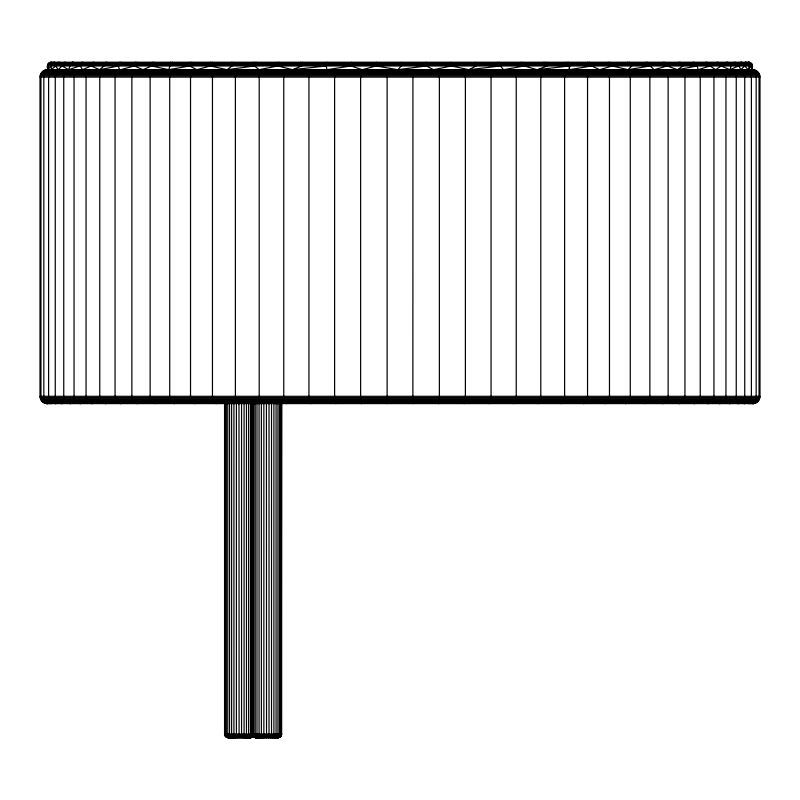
<?xml version="1.0" encoding="UTF-8"?>
<svg xmlns="http://www.w3.org/2000/svg" width="800" height="800" viewBox="0 0 800 800"><rect width="100%" height="100%" fill="white"/><g stroke="black" fill="none" stroke-linecap="round" stroke-linejoin="round"><path stroke-width="1.2" d="M326.98 62.27L326.2 65.98L326.99 69.69L350.98 65.98L362.26 69.69L376.02 65.98L376.27 62.27M350.98 65.98L351.5 62.27M120.94 403.71C117.23 403.62 114.99 399.67 115.06 396.29L115.06 77.11L115.85 73.4L118.93 70.14L134.31 65.98L143.03 69.69L151.52 65.98L168.77 69.69L189.65 65.98L196.88 69.69L210.37 65.98L227.08 69.69L254.6 65.98L259.05 69.69L277.88 65.98L279.17 62.27M254.6 65.98L255.15 63.14L256.13 62.27M210.37 65.98L210.84 63.59L212.36 62.27M189.65 65.98L190.44 63.14L191.86 62.27M151.52 65.98L152.45 63.14L154.14 62.27M134.31 65.98L134.96 63.59L137.1 62.27M48.16 67.22L47.99 69.69C46.2 66.53 47.97 61.49 52.11 62.27M120.94 69.69L119.92 69.8C117.93 67.67 117.78 62.62 121.41 62.27M252.01 403.71L252.04 734.02L251.3 736.41L248.88 737.73M83.14 62.27L80.98 63.14L79.82 65.33L82.55 69.69L91.11 65.98L91.87 63.59L94.36 62.27M58.73 62.32L56.58 63.59L55.73 65.98L58.16 69.69L62.04 65.98L62.87 63.59L64.98 62.32M51.18 403.71C47.22 403.78 43.76 400.23 43.84 396.29L43.84 77.11C43.76 73.17 47.22 69.63 51.18 69.69L51.4 64.71L53.02 62.77M47.42 403.71C43.45 403.78 39.93 400.26 40 396.29L40 77.11C39.95 73.31 43.2 69.75 47.08 69.8M252.01 734.02L252.88 736.41L255.72 737.73L278.63 737.68L280.37 736.86L281.64 734.67L281.69 403.71M751.64 403.71C755.92 404.23 760.09 400.64 760 396.29L760 77.11C760.07 73.14 756.55 69.62 752.58 69.69L47.42 69.69M387.12 69.69L387.12 403.71M51.18 65.98L47.78 69.69L48.63 64.71L49.73 63.14M694.11 62.27L696.51 63.59L697.24 65.98L677.53 69.69L667.23 65.98L654.11 69.69L650.14 65.98L628.08 69.69L612.23 65.98L599.71 69.69L591.6 65.98L569.29 69.69L569.89 64.71L568.21 62.27M697.24 65.98L698.11 69.69L710.01 65.98L715.63 69.69L721.2 65.98L729.9 69.69C731.54 67.14 730.95 62.34 727.27 62.27M741.27 62.32L743.92 63.59L744.77 65.98L748.19 69.69C749.55 67.4 749.72 63.1 746.4 62.49M281.32 735.29L281.54 403.71M48.3 65.33L48.46 64.71M168.77 69.69L170.56 63.59L172.42 62.27M62.04 65.98L68.65 69.69L70.53 64.12L72.35 62.49M412.88 403.71L412.92 69.8M300.07 62.77L300.6 62.27M281.05 735.88L277.87 737.73M276.34 62.77L277 62.27M244.19 737.23L243.51 737.73M271.64 737.23L270.96 737.73M376.02 65.98L397.92 69.69L401.17 65.98L401.16 62.27M253.25 62.77L254.02 62.27M748.19 69.69L751.76 65.98L750.89 63.59L749.16 62.49M249.75 737.73L252.74 735.88L253.16 736.41L250.42 737.73M253.23 736.41L250.31 737.73M628.08 69.69L631.77 65.98L631.2 63.59L629.33 62.27M49.11 63.59L50.26 62.77M224.56 403.71L224.56 734.02L225.43 736.41L228.27 737.73L250.53 737.73L253.37 736.41M230.9 62.77L231.79 62.27M744.77 65.98L740.8 69.69L737.79 63.59L734.41 62.27M246.21 737.23L245.24 737.73M273.67 737.23L272.69 737.73M91.11 65.98L99.69 69.69L104.03 65.98L105.14 63.14L107.14 62.27M209.41 62.77L210.42 62.27M51.18 69.69L55.73 65.98M361.44 69.69L360.63 77.11L360.63 396.29L361.44 403.71M438.56 403.71L439.37 396.29L439.37 77.11L438.56 69.69M188.89 62.77L190.01 62.27M227.08 69.69L232.06 65.98L232.47 63.59L233.82 62.27M169.45 62.77L170.67 62.27M248.03 737.23L246.8 737.73M275.48 737.23L274.25 737.73M677.53 69.69L682.95 65.98L681.89 63.14L679.97 62.27M151.18 62.77L152.5 62.27M134.18 62.77L135.59 62.27M241.02 737.73L241.56 734.02L241.56 403.71M268.48 737.73L269.02 734.02L269.02 403.71M249.59 737.23L248.13 737.73M277.04 737.23L275.58 737.73M118.54 62.77L120.03 62.27M104.33 62.77L105.89 62.27M91.62 62.77L93.25 62.27M250.83 737.23L249.2 737.73M278.28 737.23L276.65 737.73M397.92 69.69L426.32 65.98L433.6 69.69L451.34 65.98L468.94 69.69L476.09 65.98L475.29 62.27M80.49 62.77L82.18 62.27M70.99 62.77L73.54 62.27M251.73 737.23L249.97 737.73M279.18 737.23L277.42 737.73M63.16 62.77L65.59 62.27M335.96 69.69L334.93 72.34L334.61 77.11L334.61 396.29L334.93 401.06L335.96 403.71M464.04 403.71L465.07 401.06L465.39 396.29L465.39 77.11L464.91 71.43L464.04 69.69M57.05 62.77L59.35 62.27M52.68 62.77L54.21 62.32M50.09 62.77L50.84 62.49M45.83 70.14L42.69 72.34L40.96 77.11L40.96 396.29C40.89 400.25 44.4 403.78 48.36 403.71M729.9 69.69L738.62 65.98M277.88 65.98L292.47 69.69L301.79 65.98L302.83 62.27M499.4 62.27L500.46 65.98L503.56 69.69L524.31 65.98L537.13 69.69L547.53 65.98L547.17 63.59L545.98 62.27M310.82 69.69L309.38 72.34L308.94 77.11L308.94 396.29L309.61 401.97L310.82 403.71M489.18 403.71L490.39 401.97L491.06 396.29L491.06 77.11L490.39 71.43L489.18 69.69M68.65 69.69L79.77 65.98M242.91 737.73L244.08 734.02L244.08 403.71M270.36 737.73L271.53 734.02L271.53 403.71M286.16 69.69L284.32 72.34L283.76 77.11L283.76 396.29L284.62 401.97L286.16 403.71M513.84 403.71L515.68 401.06L516.24 396.29L516.24 77.11L515.68 72.34L513.84 69.69M53.26 62.49L54.85 62.27M50.68 62.49L51.46 62.32M752.92 403.6L757.31 401.06L759.04 396.29L759.04 77.11C759.11 73.15 755.6 69.62 751.64 69.69M262.11 69.69L259.88 72.34L259.2 77.11L259.2 396.29L259.88 401.06L262.11 403.71M537.89 403.71L540.12 401.06L540.8 396.29L540.8 77.11L540.12 72.34L537.89 69.69M99.69 69.69L118.45 65.98M238.79 69.69L236.61 71.43L235.39 77.11L235.39 396.29L236.61 401.97L238.79 403.71M561.21 403.71C564.23 402.9 564.45 398.88 564.61 396.29L564.61 77.11C564.45 74.52 564.23 70.5 561.21 69.69M244.69 737.73L246.04 736.41L246.46 734.02L246.46 403.71M272.14 737.73L273.5 736.41L273.91 734.02L273.91 403.71M216.33 69.69C213.13 70.31 212.56 74.4 212.46 77.11L212.46 396.29C212.56 399 213.13 403.1 216.33 403.71M583.67 403.71C586.87 403.1 587.44 399 587.54 396.29L587.54 77.11C587.44 74.4 586.87 70.31 583.67 69.69M194.85 69.69C191.5 70.15 190.58 74.27 190.53 77.11L190.53 396.29C190.58 399.13 191.5 403.25 194.85 403.71M605.15 403.71C608.5 403.25 609.42 399.13 609.47 396.29L609.47 77.11L607.93 71.43L605.15 69.69M246.31 737.73L248.08 736.41L248.62 734.02L248.62 403.71M273.77 737.73L275.53 736.41L276.07 734.02L276.07 403.71M174.47 69.69C171 70.02 169.72 74.13 169.72 77.11L169.72 396.29C169.72 399.27 171 403.38 174.47 403.71M625.53 403.71C629 403.38 630.28 399.27 630.28 396.29L630.28 77.11C630.28 74.13 629 70.02 625.53 69.69M155.29 69.69L151.97 71.43L150.13 77.11L150.13 396.29L151.97 401.97L155.29 403.71M644.71 403.71L648.03 401.97L649.87 396.29L649.87 77.11L648.03 71.43L644.71 69.69M137.41 69.69C133.77 69.84 131.83 73.86 131.88 77.11L131.88 396.29C131.83 399.54 133.77 403.56 137.41 403.71M468.94 69.69L500.46 65.98M662.59 403.71C666.23 403.56 668.17 399.54 668.12 396.29L668.12 77.11C668.17 73.86 666.23 69.84 662.59 69.69M247.73 737.73L249.51 736.86L250.5 734.02L250.5 403.71M275.18 737.73L276.96 736.86L277.95 734.02L277.95 403.71M537.13 69.69L569.27 65.98L569.29 69.69M292.47 69.69L326.2 65.98M679.06 403.71C682.77 403.62 685.01 399.67 684.94 396.29L684.94 77.11C685.01 73.73 682.77 69.78 679.06 69.69M105.95 69.69C102.18 69.74 99.68 73.61 99.76 77.11L99.76 396.29C99.68 399.79 102.18 403.67 105.95 403.71M694.05 403.71C697.82 403.67 700.32 399.79 700.24 396.29L700.24 77.11C700.32 73.61 697.82 69.74 694.05 69.69M276.33 737.73L278.76 736.41L279.49 734.02L279.49 403.71M92.54 69.69C88.72 69.7 85.97 73.51 86.06 77.11L86.06 396.29C85.97 399.89 88.72 403.7 92.54 403.71M707.46 403.71C711.28 403.7 714.02 399.89 713.94 396.29L713.94 77.11C714.02 73.51 711.28 69.7 707.46 69.69M80.76 69.69C76.9 69.67 73.95 73.41 74.04 77.11L74.04 396.29C73.95 399.99 76.9 403.73 80.76 403.71M719.24 403.71C723.1 403.73 726.05 399.99 725.96 396.29L725.96 77.11C726.05 73.41 723.1 69.67 719.24 69.69M72.12 62.32L72.73 62.27M70.69 69.69C66.8 69.66 63.67 73.33 63.75 77.11L63.75 396.29C63.67 400.07 66.8 403.75 70.69 403.71M729.31 403.71C733.2 403.75 736.33 400.07 736.25 396.29L736.25 77.11C736.33 73.33 733.2 69.66 729.31 69.69M277.2 737.73L279.42 736.86L280.65 734.02L280.65 403.71M62.37 69.69C58.45 69.64 55.18 73.26 55.26 77.11L55.26 396.29C55.18 400.14 58.45 403.76 62.37 403.71M737.63 403.71C741.55 403.76 744.82 400.14 744.74 396.29L744.74 77.11C744.82 73.26 741.55 69.64 737.63 69.69M55.86 69.69C51.92 69.63 48.54 73.21 48.61 77.11L48.61 396.29C48.54 400.19 51.92 403.77 55.86 403.71M744.14 403.71C748.08 403.77 751.46 400.19 751.39 396.29L751.39 77.11C751.46 73.21 748.08 69.63 744.14 69.69M748.82 403.71C752.78 403.78 756.24 400.23 756.16 396.29L756.16 77.11C756.24 73.17 752.78 69.63 748.82 69.69M277.76 737.73L280.54 736.41L281.39 734.02L281.39 403.71M48.36 69.69L46.13 69.8L753.87 69.8M50.49 62.32L749.51 62.32L752.35 64.71L752.22 69.69L751.91 67.84M49.87 62.49L750.13 62.49M49.28 62.77L750.72 62.77M48.75 63.14L751.25 63.14M48.29 63.59L751.71 63.59M47.92 64.12L752.08 64.12M47.65 64.71L752.35 64.71M47.48 65.33L752.52 65.33M44.88 70.14L755.12 70.14M43.71 70.69L756.29 70.69M42.65 71.43L757.35 71.43M41.74 72.34L758.26 72.34M40.99 73.4L759.01 73.4M40.45 74.57L759.55 74.57M40.11 75.82L759.89 75.82M40 77.11L760 77.11M40 396.29L760 396.29M40.11 397.58L759.89 397.58M40.45 398.83L759.55 398.83M40.99 400L759.01 400M41.74 401.06L758.26 401.06M42.65 401.97L757.35 401.97M43.71 402.72L756.29 402.72M44.88 403.26L755.12 403.26M46.13 403.6L753.87 403.6M224.56 734.02L281.69 734.02M224.62 734.67L281.64 734.67M224.79 735.29L251.85 735.29M252.24 735.29L281.47 735.29M225.06 735.88L281.2 735.88M225.43 736.41L280.83 736.41M225.89 736.86L252.92 736.86M253.34 736.86L280.37 736.86M226.42 737.23L252.39 737.23M253.87 737.23L279.84 737.23M227 737.51L251.8 737.51M254.46 737.51L279.25 737.51M227.63 737.68L251.18 737.68M255.08 737.68L278.63 737.68M748.86 62.27L749.51 62.32M745.15 62.27L746.12 62.32M747.89 62.27L748.7 62.32M255.84 737.73L253.03 736.41L252.17 734.02L252.17 403.71M228.39 737.73L225.57 736.41L224.72 734.02L224.72 403.71M740.65 62.27L741.77 62.32M255.95 737.73L253.16 736.41M228.5 737.73L225.35 735.88M256.29 737.73L253.59 736.41L252.77 734.02L252.77 403.71M228.84 737.73L226.14 736.41L225.31 734.02L225.31 403.71M726.46 62.27L728.2 62.77M256.5 737.73L254.78 737.23M229.05 737.73L227.33 737.23M716.86 62.27L718.54 62.77M717.82 62.27L720.41 63.59L721.2 65.98M706.75 62.27L709.25 63.59L710.01 65.98M705.64 62.27L707.26 62.77M257.06 737.73L254.96 736.86L253.79 734.02L253.79 403.71M229.61 737.73L227.51 736.86L226.34 734.02L226.34 403.71M692.86 62.27L694.41 62.77M257.37 737.73L255.79 737.23M229.92 737.73L228.34 737.23M678.59 62.27L680.07 62.77M258.12 737.73L256.25 736.86L255.22 734.02L255.22 403.71M230.67 737.73L228.8 736.86L227.76 734.02L227.76 403.71M662.9 62.27L664.29 62.77M664.41 62.27L666.57 63.59L667.23 65.98M258.53 737.73L257.14 737.23M231.08 737.73L229.69 737.23M645.86 62.27L647.17 62.77M647.5 62.27L649.52 63.59L650.14 65.98M259.46 737.73L257.87 736.86L256.99 734.02L256.99 403.71M232.01 737.73L230.42 736.86L229.54 734.02L229.54 403.71M627.58 62.27L628.79 62.77M259.94 737.73L258.79 737.23M232.49 737.73L231.34 737.23M608.14 62.27L609.25 62.77M609.99 62.27L611.71 63.59L612.23 65.98M589.58 62.27L591.13 63.59L591.6 65.98M587.64 62.27L588.63 62.77M261.02 737.73L259.76 736.86L259.07 734.02L259.07 403.71M233.56 737.73L232.31 736.86L231.62 734.02L231.62 403.71M566.18 62.27L567.06 62.77M261.56 737.73L260.68 737.23M234.11 737.73L233.23 737.23M543.87 62.27L544.63 62.77M262.75 737.73L261.87 736.86L261.38 734.02L261.38 403.71M235.3 737.73L234.42 736.86L233.93 734.02L233.93 403.71M523 62.27L524 63.59L524.31 65.98M520.83 62.27L521.47 62.77M748.54 62.32L749.91 62.77M745.79 62.32L746.73 62.49M263.34 737.73L262.76 737.23M235.89 737.73L235.31 737.23M735.02 62.32L736.18 62.77M497.17 62.27L497.69 62.77M264.61 737.73L263.86 734.02L263.86 403.71M237.16 737.73L236.41 734.02L236.41 403.71M741.88 62.49L742.46 62.77M450.8 62.27L451.34 65.98M426.04 62.27L426.32 65.98M266.54 737.73L266.43 403.71M239.09 737.73L238.98 403.71M225.08 735.29L224.86 403.71M47.78 69.69L47.42 65.98L752.58 65.98L752.01 69.69L751.76 65.98M252.37 734.67L252.31 403.71"/></g></svg>
